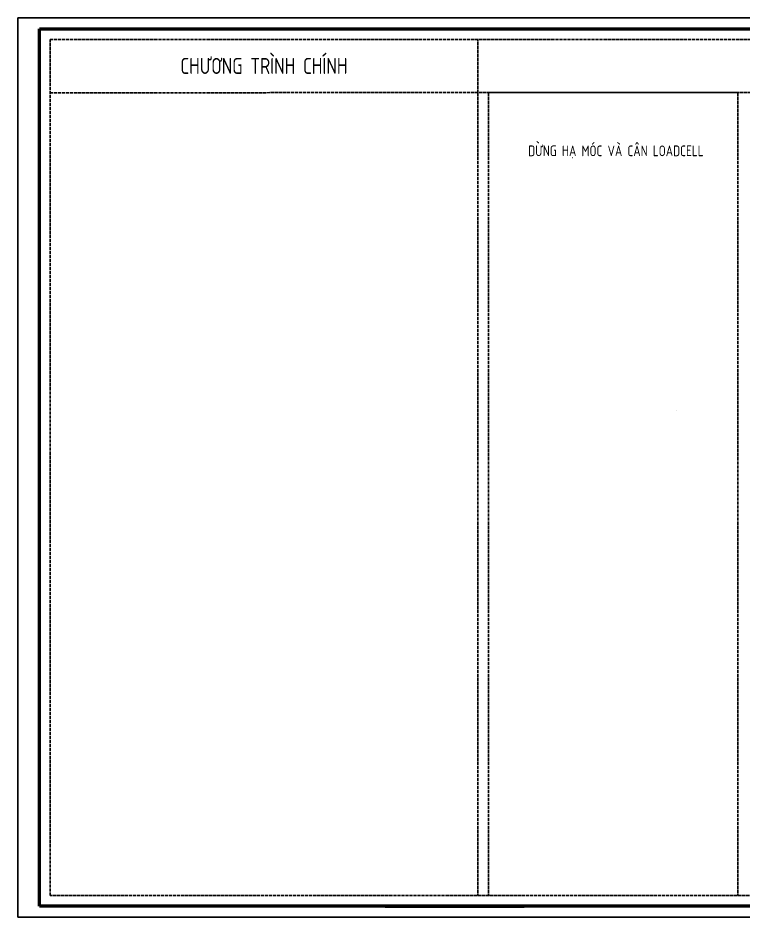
# Model space of a CAD drawing. Header units: millimetres. Extents: x 40 to 1229, y -5 to 836.
# Drawn here: x 40 to 718, y -5 to 836 of the extents above; entities that cross this region are included whole.
import ezdxf

# ---------------------------------------------------------------- set-up
doc = ezdxf.new("R2010")
doc.units = ezdxf.units.MM
doc.header["$LTSCALE"] = 0.5
doc.linetypes.add('AM_ISO02W050', pattern=[7.5, 6, -1.5])
for name, color, linetype, lineweight in [('AM_0', 7, 'Continuous', 50), ('AM_3', 6, 'AM_ISO02W050', 25), ('AM_4', 3, 'Continuous', 25), ('net co ban', 7, 'Continuous', 50), ('NÉT CƠ BẢN', 7, 'Continuous', 50)]:
    doc.layers.add(name, color=color, linetype=linetype, lineweight=lineweight)
doc.styles.add('MyTemplate', font='tcvn+7284-2003i.ttf', dxfattribs={"width": 0.8, "height": 3.5})

msp = doc.modelspace()

# ---------------------------------------------------------------- linework, layer by layer
at = {"layer": 'AM_0'}
for p, q in [((60.44, 826.34), (1219.44, 826.34)), ((60.44, 5.34), (60.44, 826.34)), ((1219.44, 5.34), (60.44, 5.34))]:
    msp.add_line(p, q, dxfattribs=at)
at = {"layer": 'AM_3'}
for p, q in [((70.44, 816.34), (1209.44, 816.34)), ((70.44, 15.34), (70.44, 816.34)), ((470.44, 766.34), (470.44, 816.34)), ((70.44, 766.34), (1209.44, 767.11)), ((470.44, 766.61), (470.44, 15.34)), ((480.44, 766.61), (480.44, 15.34)), ((480.44, 766.61), (713.44, 766.61)), ((713.44, 766.61), (713.44, 15.34)), ((656.38, 469.49), (656.38, 469.49)), ((1024.44, 15.34), (70.44, 15.34))]:
    msp.add_line(p, q, dxfattribs=at)
at = {"layer": 'AM_4'}
for p, q in [((40.44, 836.34), (1229.44, 836.34)), ((40.44, -4.66), (40.44, 836.34)), ((1229.44, -4.66), (40.44, -4.66))]:
    msp.add_line(p, q, dxfattribs=at)
at = {"layer": 'net co ban'}
msp.add_line((383.91, 5.34), (393.91, 5.34), dxfattribs=at)
at = {"layer": 'NÉT CƠ BẢN'}
msp.add_line((393.91, 5.34), (513.91, 5.34), dxfattribs=at)

# ---------------------------------------------------------------- texts
at = {"layer": 'AM_0', "insert": (270.44, 791.48), "char_height": 15, "attachment_point": 5, "style": 'MyTemplate'}
msp.add_mtext_dynamic_manual_height_columns('CHƯƠNG TRÌNH CHÍNH', width=400, gutter_width=17.5, heights=[0], dxfattribs=at)
at = {"layer": 'AM_3', "insert": (599.56, 711.01), "char_height": 10, "attachment_point": 5, "style": 'MyTemplate'}
msp.add_mtext_dynamic_manual_height_columns('{\\C0;DỪNG HẠ MÓC VÀ CÂN LOADCELL}', width=174.855, gutter_width=17.5, heights=[0], dxfattribs=at)

doc.saveas('drawing.dxf')
